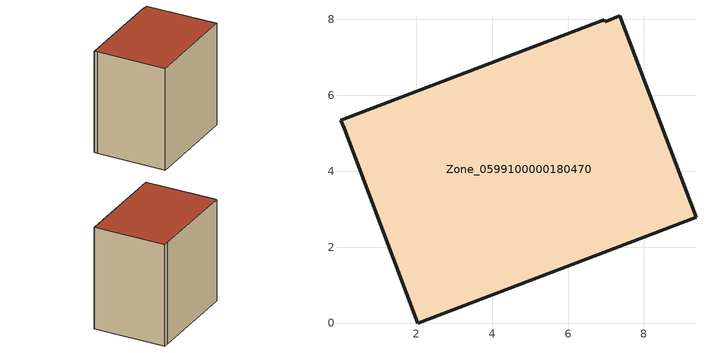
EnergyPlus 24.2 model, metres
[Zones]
Zone_0599100000180470
 floor ground (C_G): 9.37,2.79 2.04,0 0.11,5.13 0,5.35 6.95,7.99 6.98,7.94 7.36,8.09 z2.89
 wall outside (C_F): 6.98,7.94 6.95,7.99 0,5.35 0.11,5.13 2.04,0 9.37,2.79 7.36,8.09 6.98,7.94 z2.89:11.07
 roof outside (C_R): 0,5.35 0.11,5.13 2.04,0 9.37,2.79 7.36,8.09 6.98,7.94 6.95,7.99 z11.07
[BUILDING]
Pand.0599100000180470: North Axis=0; Terrain=City; Loads Convergence Tolerance Value=0.04; Temperature Convergence Tolerance Value=0.4; Solar Distribution=FullExterior; Maximum Number of Warmup Days=25; Minimum Number of Warmup Days=1
[Site:Location]
Rotterdam.The.Hague.AP_ZH_NLD Design_Conditions: Latitude=51.96; Longitude=4.45; Time Zone=1; Elevation=-4.5
[SITE:GROUNDTEMPERATURE:BUILDINGSURFACE]
18, 18, 18, 18, 18, 18, 18, 18, 18, 18, 18, 18
[MATERIAL] Thermal Absorptance=0.9; Solar Absorptance=0.7; Visible Absorptance=0.7
Name | Roughness | Thickness | Conductivity | Density | Specific Heat
G.TC.1946-1964 | MediumSmooth | 0.15 | 1 | 540 | 1210
F.TC.1946-1964 | Rough | 0.3 | 0.857143 | 1920 | 840
R.TC.1946-1964 | MediumRough | 0.2 | 0.235294 | 1500 | 1000
[CONSTRUCTION]
C_G: G.TC.1946-1964
C_F: F.TC.1946-1964
C_R: R.TC.1946-1964
[ZONE]
Zone_0599100000180470: Type=1; Multiplier=1; Ceiling Height=Autocalculate; Volume=Autocalculate; Floor Area=autocalculate; Part of Total Floor Area=Yes
[ZONEINFILTRATION:DESIGNFLOWRATE]
Infil_Zone_0599100000180470: Zone or ZoneList or Space or SpaceList=Zone_0599100000180470; Schedule=AlwaysOn; Design Flow Rate Calculation Method=Flow/Area; Flow Rate per Floor Area=0.003; Constant Term Coefficient=1; Temperature Term Coefficient=0; Velocity Term Coefficient=0; Velocity Squared Term Coefficient=0
[HVACTEMPLATE:ZONE:IDEALLOADSAIRSYSTEM]
Zone_0599100000180470: Maximum Heating Supply Air Temperature=50; Minimum Cooling Supply Air Temperature=13; Maximum Heating Supply Air Humidity Ratio=0.0156; Minimum Cooling Supply Air Humidity Ratio=0.0077; Heating Limit=NoLimit; Cooling Limit=NoLimit; Dehumidification Control Type=ConstantSensibleHeatRatio; Cooling Sensible Heat Ratio=0.7; Dehumidification Setpoint=60; Humidification Control Type=None; Humidification Setpoint=30; Outdoor Air Method=None; Outdoor Air Flow Rate per Person=0.00944; Outdoor Air Flow Rate per Zone Floor Area=0; Outdoor Air Flow Rate per Zone=0; Demand Controlled Ventilation Type=None; Outdoor Air Economizer Type=NoEconomizer; Heat Recovery Type=None; Sensible Heat Recovery Effectiveness=0.7; Latent Heat Recovery Effectiveness=0.65
[ZONECONTROL:THERMOSTAT]
ThermostatControl_Zone_0599100000180470: Zone or ZoneList=Zone_0599100000180470; Control Type Schedule=DualSetpointControlType; Control 1=Thermostat_Zone_0599100000180470; Temperature Difference Between Cutout And Setpoint=0
[THERMOSTATSETPOINT:DUALSETPOINT]
Thermostat_Zone_0599100000180470: Heating Setpoint Temperature Schedule=HeatingSetpoint_Zone_0599100000180470; Cooling Setpoint Temperature Schedule=CoolingSetpoint_Zone_0599100000180470
[SCHEDULE:COMPACT]
HeatingSetpoint_Zone_0599100000180470: Through: 12/31, For: AllDays, Until: 24:00, 21
CoolingSetpoint_Zone_0599100000180470: Through: 12/31, For: AllDays, Until: 24:00, 24
DualSetpointControlType: Through: 12/31, For: AllDays, Until: 24:00, 4
AlwaysOn: Through: 12/31, For: AllDays, Until: 24:00, 1
